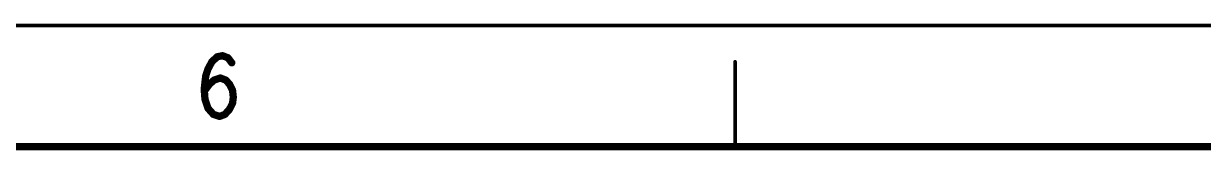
# Model space of a CAD drawing. Extents: x -14.2 to 19.9, y -5.2 to 16.9.
# Drawn here: x -4.328 to 0.527, y 16.338 to 16.86 of the extents above; entities that cross this region are included whole.
import ezdxf

# ---------------------------------------------------------------- set-up
doc = ezdxf.new("R2010")
doc.units = 0
doc.layers.get('0').update_dxf_attribs({"linetype": 'CONTINUOUS'})
doc.layers.add('FAB', color=2, linetype='CONTINUOUS')

# ---------------------------------------------------------------- blocks, each defined once
blk = doc.blocks.new('ROUND_105')
at = {"const_width": 0.0075}
blk.add_lwpolyline([(-0.00375, 0, 1), (0.00375, 0, 1)], format="xyb", close=True, dxfattribs=at)
blk = doc.blocks.new('ROUND_138')
at = {"const_width": 0.015}
blk.add_lwpolyline([(-0.0075, 0, 1), (0.0075, 0, 1)], format="xyb", close=True, dxfattribs=at)

msp = doc.modelspace()

# ---------------------------------------------------------------- linework, layer by layer
at = {"layer": 'FAB'}
for points, const_width in [([(-14.1499, 16.8528), (19.8501, 16.8528)], 0.015), ([(-3.569, 16.6736), (-3.5533, 16.7027)], 0.03), ([(-3.5533, 16.7027), (-3.5312, 16.7236)], 0.03), ([(-3.5312, 16.7236), (-3.5092, 16.7278)], 0.03), ([(-3.5092, 16.7278), (-3.4871, 16.7194)], 0.03), ([(-3.4871, 16.7194), (-3.4713, 16.6986)], 0.03), ([(-1.3999, 16.3528), (-1.3999, 16.7028)], 0.015), ([(-3.5848, 16.5902), (-3.5785, 16.6444)], 0.03), ([(-3.5785, 16.6444), (-3.569, 16.6736)], 0.03), ([(-3.5848, 16.5819), (-3.5627, 16.6111)], 0.03), ([(-3.5627, 16.6111), (-3.5438, 16.6277)], 0.03), ([(-3.5438, 16.6277), (-3.5186, 16.6361)], 0.03), ([(-3.5186, 16.6361), (-3.4965, 16.6277)], 0.03), ([(-3.4965, 16.6277), (-3.4808, 16.6111)], 0.03), ([(-3.4808, 16.6111), (-3.4682, 16.5861)], 0.03), ([(-3.5816, 16.5486), (-3.5848, 16.5902)], 0.03), ([(-3.569, 16.5111), (-3.5816, 16.5486)], 0.03), ([(-3.4682, 16.5861), (-3.465, 16.5569)], 0.03), ([(-3.465, 16.5569), (-3.4682, 16.5319)], 0.03), ([(-3.5469, 16.4861), (-3.569, 16.5111)], 0.03), ([(-3.4808, 16.5069), (-3.4997, 16.4861)], 0.03), ([(-3.4682, 16.5319), (-3.4808, 16.5069)], 0.03), ([(-3.5217, 16.4778), (-3.5469, 16.4861)], 0.03), ([(-3.4997, 16.4861), (-3.5217, 16.4778)], 0.03), ([(18.8501, 16.3528), (-13.1499, 16.3528)], 0.03)]:
    msp.add_lwpolyline(points, dxfattribs=dict(at, const_width=const_width))

# ---------------------------------------------------------------- block references
for name, p in [('ROUND_138', (-3.5533, 16.7027)), ('ROUND_138', (-3.5533, 16.7027)), ('ROUND_138', (-3.5312, 16.7236)), ('ROUND_138', (-3.5312, 16.7236)), ('ROUND_138', (-3.5092, 16.7278)), ('ROUND_138', (-3.5092, 16.7278)), ('ROUND_138', (-3.4871, 16.7194)), ('ROUND_138', (-3.4871, 16.7194)), ('ROUND_138', (-3.4713, 16.6986)), ('ROUND_105', (-1.3999, 16.7028)), ('ROUND_138', (-3.5785, 16.6444)), ('ROUND_138', (-3.5785, 16.6444)), ('ROUND_138', (-3.569, 16.6736)), ('ROUND_138', (-3.569, 16.6736)), ('ROUND_138', (-3.5627, 16.6111)), ('ROUND_138', (-3.5627, 16.6111)), ('ROUND_138', (-3.5438, 16.6277)), ('ROUND_138', (-3.5438, 16.6277)), ('ROUND_138', (-3.5186, 16.6361)), ('ROUND_138', (-3.5186, 16.6361)), ('ROUND_138', (-3.4965, 16.6277)), ('ROUND_138', (-3.4965, 16.6277)), ('ROUND_138', (-3.4808, 16.6111)), ('ROUND_138', (-3.4808, 16.6111)), ('ROUND_138', (-3.5848, 16.5902)), ('ROUND_138', (-3.5848, 16.5902)), ('ROUND_138', (-3.5848, 16.5819)), ('ROUND_138', (-3.5816, 16.5486)), ('ROUND_138', (-3.5816, 16.5486)), ('ROUND_138', (-3.4682, 16.5861)), ('ROUND_138', (-3.4682, 16.5861)), ('ROUND_138', (-3.465, 16.5569)), ('ROUND_138', (-3.465, 16.5569)), ('ROUND_138', (-3.569, 16.5111)), ('ROUND_138', (-3.569, 16.5111)), ('ROUND_138', (-3.4808, 16.5069)), ('ROUND_138', (-3.4808, 16.5069)), ('ROUND_138', (-3.4682, 16.5319)), ('ROUND_138', (-3.4682, 16.5319)), ('ROUND_138', (-3.5469, 16.4861)), ('ROUND_138', (-3.5469, 16.4861)), ('ROUND_138', (-3.5217, 16.4778)), ('ROUND_138', (-3.5217, 16.4778)), ('ROUND_138', (-3.4997, 16.4861)), ('ROUND_138', (-3.4997, 16.4861)), ('ROUND_105', (-1.3999, 16.3528))]:
    msp.add_blockref(name, p, dxfattribs=at)

doc.saveas('drawing.dxf')
